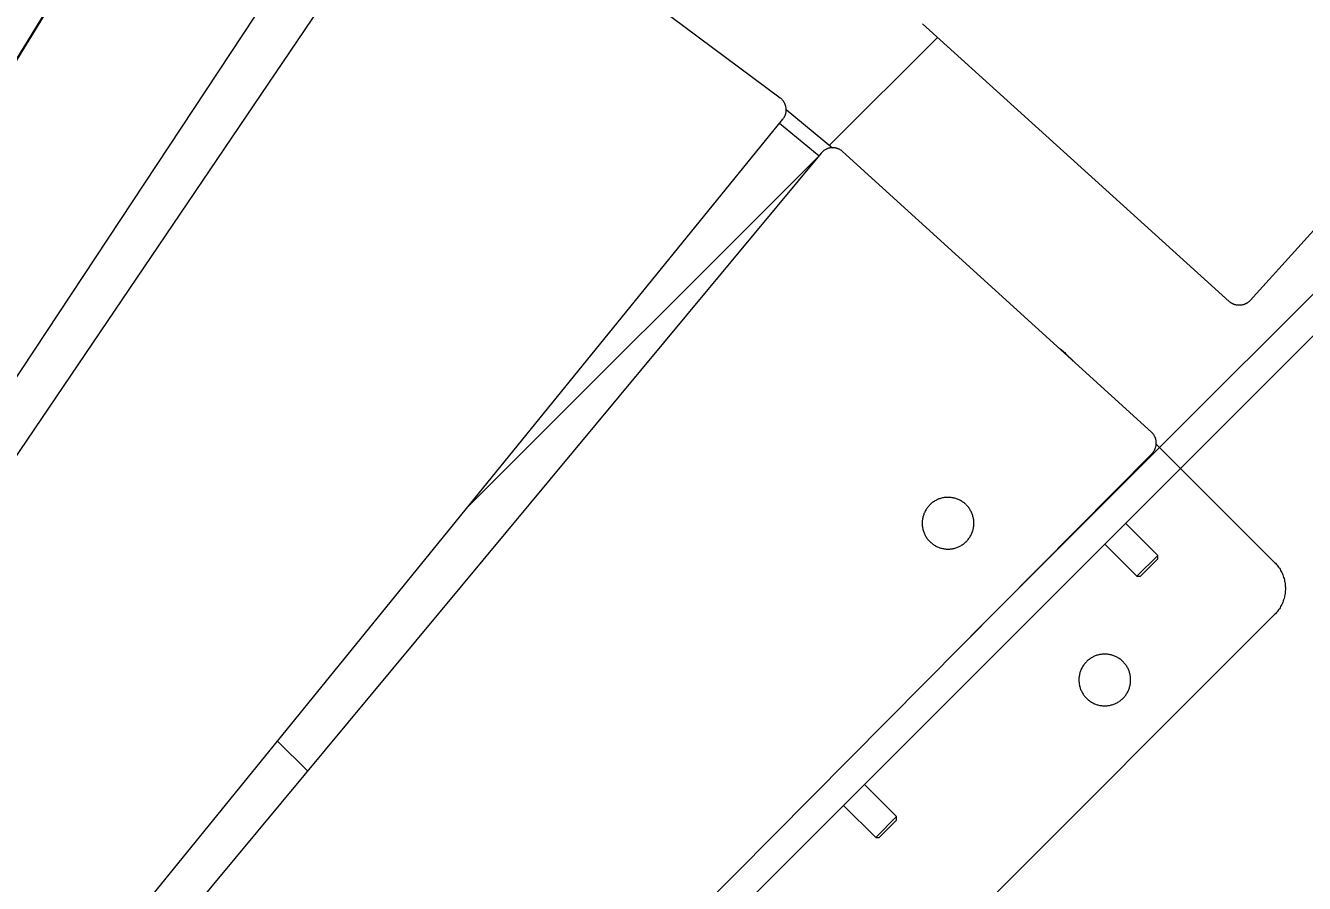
# Model space of a CAD drawing. Header units: inches. Extents: x -11 to 189, y -7 to 133.
# Drawn here: x 66.4 to 80.02, y 39.14 to 48.28 of the extents above; entities that cross this region are included whole.
import ezdxf

# ---------------------------------------------------------------- set-up
doc = ezdxf.new("R2010")
doc.units = ezdxf.units.IN
doc.layers.add('ZANO_R', color=7, linetype='Continuous', lineweight=0)
doc.layers.add('ZANO_W', color=1, linetype='Continuous', lineweight=0)
doc.styles.get("Standard").update_dxf_attribs({"font": 'arial.ttf'})
doc.dimstyles.new('amerykanie', dxfattribs={"dimtxt": 50, "dimasz": 50, "dimexe": 0.5, "dimexo": 0.5, "dimgap": 1, "dimtad": 1, "dimdec": 0, "dimzin": 0, "dimlunit": 5, "dimtxsty": 'Standard', "dimcen": 0.09, "dimclrd": 1, "dimclre": 1, "dimclrt": 1, "dimazin": 0, "dimtfac": 1, "dimtdec": 0, "dimtmove": 0, "dimatfit": 3, "dimfxl": 1, "dimtzin": 0, "dimarcsym": 1})

# ---------------------------------------------------------------- blocks, each defined once
blk = doc.blocks.new('*D404')
at = {"layer": 'ZANO_W', "color": 1, "lineweight": -2}
blk.add_line((71.748, 56.792), (53.374, 26.87), dxfattribs=at)
at = {"layer": 'ZANO_W', "color": 1}
blk.add_solid([(71.89, 56.705), (71.606, 56.88), (72.271, 57.645)], dxfattribs=at)
at = {"layer": 'ZANO_W', "color": 1, "insert": (53.436, 29.513), "char_height": 1.625, "attachment_point": 5, "rotation": 58.4481}
blk.add_mtext('R61', dxfattribs=at)

msp = doc.modelspace()

# ---------------------------------------------------------------- linework, layer by layer
at = {"layer": 'ZANO_R'}
for p, q in [((60.60074, 35.9087), (70.20179, 50.44183)), ((74.43845, 47.51025), (70.86882, 50.16128)), ((70.64452, 50.12315), (60.87923, 35.69987)), ((79.2234, 45.3421), (75.9534, 48.3002)), ((79.44583, 45.35324), (82.07892, 48.26396)), ((76.11317, 48.15567), (74.96388, 47.00638)), ((82.46723, 47.77274), (78.48143, 43.78693)), ((74.44271, 47.50697), (74.43845, 47.51025)), ((74.44686, 47.50354), (74.44271, 47.50697)), ((74.45088, 47.49998), (74.44686, 47.50354)), ((74.45479, 47.49628), (74.45088, 47.49998)), ((74.45856, 47.49245), (74.45479, 47.49628)), ((74.46221, 47.4885), (74.45856, 47.49245)), ((74.46571, 47.48442), (74.46221, 47.4885)), ((74.46908, 47.48022), (74.46571, 47.48442)), ((74.47229, 47.47592), (74.46908, 47.48022)), ((74.47536, 47.4715), (74.47229, 47.47592)), ((74.47828, 47.46699), (74.47536, 47.4715)), ((74.48104, 47.46237), (74.47828, 47.46699)), ((74.48365, 47.45767), (74.48104, 47.46237)), ((74.48609, 47.45287), (74.48365, 47.45767)), ((74.48836, 47.448), (74.48609, 47.45287)), ((74.49047, 47.44305), (74.48836, 47.448)), ((74.49241, 47.43804), (74.49047, 47.44305)), ((74.49417, 47.43296), (74.49241, 47.43804)), ((74.49576, 47.42782), (74.49417, 47.43296)), ((74.49718, 47.42263), (74.49576, 47.42782)), ((82.68995, 47.55002), (78.70414, 43.56422)), ((74.4689, 47.28719), (74.47098, 47.28992)), ((74.47098, 47.28992), (74.47411, 47.2943)), ((74.47411, 47.2943), (74.47709, 47.29877)), ((74.47709, 47.29877), (74.47992, 47.30335)), ((74.47992, 47.30335), (74.48259, 47.30801)), ((74.48259, 47.30801), (74.4851, 47.31277)), ((74.4851, 47.31277), (74.48744, 47.31761)), ((74.48744, 47.31761), (74.48962, 47.32253)), ((74.48962, 47.32253), (74.49163, 47.32752)), ((74.49163, 47.32752), (74.49346, 47.33257)), ((74.49346, 47.33257), (74.49513, 47.33768)), ((74.49513, 47.33768), (74.49661, 47.34285)), ((74.49661, 47.34285), (74.49792, 47.34807)), ((74.49841, 47.4174), (74.49718, 47.42263)), ((74.49792, 47.34807), (74.49905, 47.35332)), ((74.49947, 47.41213), (74.49841, 47.4174)), ((74.49905, 47.35332), (74.5, 47.35862)), ((74.50034, 47.40682), (74.49947, 47.41213)), ((74.5, 47.35862), (74.50077, 47.36394)), ((74.50104, 47.40149), (74.50034, 47.40682)), ((74.50077, 47.36394), (74.50136, 47.36928)), ((74.50155, 47.39614), (74.50104, 47.40149)), ((74.50136, 47.36928), (74.50177, 47.37464)), ((74.50188, 47.39077), (74.50155, 47.39614)), ((74.50177, 47.37464), (74.50199, 47.38002)), ((74.50203, 47.38539), (74.50188, 47.39077)), ((74.50196, 47.38872), (74.99473, 46.98054)), ((74.50199, 47.38002), (74.50203, 47.38539)), ((63.48156, 33.76721), (74.46677, 47.2845)), ((74.43236, 47.24216), (74.85186, 46.89478)), ((74.46677, 47.2845), (74.4689, 47.28719)), ((74.87598, 46.92377), (63.73813, 33.53197)), ((74.84981, 46.89231), (71.1035, 43.146)), ((74.87598, 46.92377), (74.8782, 46.92639)), ((74.8782, 46.92639), (74.88049, 46.92896)), ((74.88417, 46.93288), (74.88049, 46.92896)), ((74.88798, 46.93667), (74.88417, 46.93288)), ((74.89192, 46.94033), (74.88798, 46.93667)), ((74.89599, 46.94385), (74.89192, 46.94033)), ((74.90017, 46.94723), (74.89599, 46.94385)), ((74.90447, 46.95046), (74.90017, 46.94723)), ((74.90887, 46.95355), (74.90447, 46.95046)), ((74.91338, 46.95648), (74.90887, 46.95355)), ((74.91798, 46.95926), (74.91338, 46.95648)), ((74.92267, 46.96188), (74.91798, 46.95926)), ((74.92746, 46.96434), (74.92267, 46.96188)), ((74.93232, 46.96664), (74.92746, 46.96434)), ((74.93726, 46.96876), (74.93232, 46.96664)), ((74.94227, 46.97072), (74.93726, 46.96876)), ((74.94734, 46.9725), (74.94227, 46.97072)), ((74.95247, 46.97411), (74.94734, 46.9725)), ((74.95765, 46.97555), (74.95247, 46.97411)), ((74.96288, 46.9768), (74.95765, 46.97555)), ((74.96815, 46.97788), (74.96288, 46.9768)), ((74.97345, 46.97878), (74.96815, 46.97788)), ((74.97878, 46.97949), (74.97345, 46.97878)), ((74.98413, 46.98002), (74.97878, 46.97949)), ((74.9895, 46.98037), (74.98413, 46.98002)), ((74.99487, 46.98054), (74.9895, 46.98037)), ((75.00025, 46.98052), (74.99487, 46.98054)), ((75.00563, 46.98032), (75.00025, 46.98052)), ((75.01099, 46.97994), (75.00563, 46.98032)), ((75.01634, 46.97937), (75.01099, 46.97994)), ((75.02166, 46.97862), (75.01634, 46.97937)), ((75.02696, 46.97769), (75.02166, 46.97862)), ((75.03222, 46.97658), (75.02696, 46.97769)), ((75.03744, 46.97529), (75.03222, 46.97658)), ((75.04261, 46.97382), (75.03744, 46.97529)), ((75.04773, 46.97218), (75.04261, 46.97382)), ((75.05279, 46.97036), (75.04773, 46.97218)), ((75.05779, 46.96837), (75.05279, 46.97036)), ((75.06271, 46.96622), (75.05779, 46.96837)), ((75.06756, 46.96389), (75.06271, 46.96622)), ((75.07233, 46.9614), (75.06756, 46.96389)), ((75.07701, 46.95875), (75.07233, 46.9614)), ((75.08159, 46.95594), (75.07701, 46.95875)), ((75.08608, 46.95298), (75.08159, 46.95594)), ((75.09046, 46.94986), (75.08608, 46.95298)), ((75.09474, 46.9466), (75.09046, 46.94986)), ((75.0989, 46.94319), (75.09474, 46.9466)), ((75.10294, 46.93965), (75.0989, 46.94319)), ((78.39423, 43.95005), (75.10294, 46.93965)), ((79.22745, 45.33857), (79.2234, 45.3421)), ((79.23162, 45.33517), (79.22745, 45.33857)), ((79.2359, 45.33191), (79.23162, 45.33517)), ((79.24029, 45.32881), (79.2359, 45.33191)), ((79.24478, 45.32585), (79.24029, 45.32881)), ((79.24937, 45.32305), (79.24478, 45.32585)), ((79.25405, 45.32041), (79.24937, 45.32305)), ((79.25883, 45.31793), (79.25405, 45.32041)), ((79.26368, 45.31562), (79.25883, 45.31793)), ((79.26861, 45.31347), (79.26368, 45.31562)), ((79.27361, 45.31149), (79.26861, 45.31347)), ((79.27867, 45.30968), (79.27361, 45.31149)), ((79.2838, 45.30805), (79.27867, 45.30968)), ((79.28897, 45.30659), (79.2838, 45.30805)), ((79.2942, 45.30531), (79.28897, 45.30659)), ((79.29946, 45.30421), (79.2942, 45.30531)), ((79.30476, 45.30329), (79.29946, 45.30421)), ((79.31008, 45.30256), (79.30476, 45.30329)), ((79.31543, 45.302), (79.31008, 45.30256)), ((79.3208, 45.30163), (79.31543, 45.302)), ((79.32617, 45.30144), (79.3208, 45.30163)), ((79.33155, 45.30143), (79.32617, 45.30144)), ((79.33692, 45.30161), (79.33155, 45.30143)), ((79.34229, 45.30197), (79.33692, 45.30161)), ((79.34764, 45.30251), (79.34229, 45.30197)), ((79.35297, 45.30324), (79.34764, 45.30251)), ((79.35827, 45.30414), (79.35297, 45.30324)), ((79.36353, 45.30523), (79.35827, 45.30414)), ((79.36876, 45.3065), (79.36353, 45.30523)), ((79.37394, 45.30794), (79.36876, 45.3065)), ((79.37907, 45.30956), (79.37394, 45.30794)), ((79.38413, 45.31136), (79.37907, 45.30956)), ((79.38914, 45.31333), (79.38413, 45.31136)), ((79.39407, 45.31546), (79.38914, 45.31333)), ((79.39893, 45.31777), (79.39407, 45.31546)), ((79.40371, 45.32023), (79.39893, 45.31777)), ((79.4084, 45.32286), (79.40371, 45.32023)), ((79.413, 45.32565), (79.4084, 45.32286)), ((79.4175, 45.3286), (79.413, 45.32565)), ((79.4219, 45.33169), (79.4175, 45.3286)), ((79.42618, 45.33494), (79.4219, 45.33169)), ((79.43036, 45.33833), (79.42618, 45.33494)), ((79.43442, 45.34185), (79.43036, 45.33833)), ((79.43835, 45.34552), (79.43442, 45.34185)), ((79.44216, 45.34932), (79.43835, 45.34552)), ((79.44583, 45.35324), (79.44216, 45.34932)), ((77.4092, 44.84478), (77.41996, 44.83783)), ((77.41996, 44.83783), (77.43048, 44.83053)), ((77.43048, 44.83053), (77.44076, 44.82289)), ((77.44076, 44.82289), (77.45078, 44.81493)), ((77.45078, 44.81493), (77.46054, 44.80664)), ((77.46054, 44.80664), (77.47003, 44.79803)), ((77.47003, 44.79803), (77.47923, 44.78913)), ((77.56598, 44.70238), (77.47923, 44.78913)), ((78.39815, 43.94637), (78.39423, 43.95005)), ((78.40194, 43.94255), (78.39815, 43.94637)), ((78.40559, 43.93861), (78.40194, 43.94255)), ((78.40911, 43.93455), (78.40559, 43.93861)), ((78.41249, 43.93036), (78.40911, 43.93455)), ((78.41573, 43.92607), (78.41249, 43.93036)), ((78.41882, 43.92167), (78.41573, 43.92607)), ((78.42175, 43.91716), (78.41882, 43.92167)), ((78.42453, 43.91256), (78.42175, 43.91716)), ((78.42715, 43.90786), (78.42453, 43.91256)), ((78.42961, 43.90308), (78.42715, 43.90786)), ((78.4319, 43.89822), (78.42961, 43.90308)), ((78.43403, 43.89328), (78.4319, 43.89822)), ((78.43599, 43.88827), (78.43403, 43.89328)), ((78.43777, 43.88319), (78.43599, 43.88827)), ((78.43938, 43.87806), (78.43777, 43.88319)), ((76.46877, 41.77428), (78.48143, 43.78693)), ((78.41824, 43.74446), (78.42121, 43.74894)), ((78.42121, 43.74894), (78.42402, 43.75353)), ((78.42402, 43.75353), (78.42667, 43.75821)), ((78.42667, 43.75821), (78.42916, 43.76297)), ((78.42916, 43.76297), (78.43148, 43.76782)), ((78.43148, 43.76782), (78.43364, 43.77275)), ((78.43364, 43.77275), (78.43563, 43.77774)), ((78.43563, 43.77774), (78.43745, 43.7828)), ((78.43745, 43.7828), (78.43909, 43.78792)), ((78.43909, 43.78792), (78.44056, 43.7931)), ((78.44081, 43.87288), (78.43938, 43.87806)), ((78.44056, 43.7931), (78.44185, 43.79832)), ((78.44207, 43.86765), (78.44081, 43.87288)), ((78.44185, 43.79832), (78.44296, 43.80358)), ((78.44315, 43.86238), (78.44207, 43.86765)), ((78.44296, 43.80358), (78.44389, 43.80887)), ((78.44404, 43.85708), (78.44315, 43.86238)), ((78.44389, 43.80887), (78.44464, 43.8142)), ((78.44476, 43.85175), (78.44404, 43.85708)), ((78.44464, 43.8142), (78.44521, 43.81955)), ((78.44529, 43.8464), (78.44476, 43.85175)), ((78.44521, 43.81955), (78.44559, 43.82491)), ((78.44564, 43.84104), (78.44529, 43.8464)), ((78.44546, 43.82286), (78.48143, 43.78693)), ((78.48143, 43.78693), (78.44547, 43.82289)), ((78.44559, 43.82491), (78.44579, 43.83028)), ((78.44581, 43.83566), (78.44564, 43.84104)), ((78.44579, 43.83028), (78.44581, 43.83566)), ((78.48143, 43.78693), (78.70414, 43.56422)), ((66.13755, 31.3525), (78.40018, 43.72261)), ((78.32438, 43.64356), (78.31962, 43.64135)), ((78.32907, 43.6459), (78.32438, 43.64356)), ((78.3337, 43.64837), (78.32907, 43.6459)), ((78.33371, 43.64835), (78.33808, 43.65084)), ((78.33808, 43.65084), (78.34238, 43.65346)), ((78.34238, 43.65346), (78.34659, 43.65622)), ((78.34659, 43.65622), (78.35071, 43.6591)), ((78.35071, 43.6591), (78.35474, 43.66211)), ((78.35474, 43.66211), (78.35867, 43.66524)), ((78.35867, 43.66524), (78.36251, 43.6685)), ((78.36178, 43.68387), (78.37007, 43.67557)), ((78.36251, 43.6685), (78.36624, 43.67187)), ((78.40018, 43.72261), (78.40257, 43.72508)), ((78.40257, 43.72508), (78.40491, 43.7276)), ((78.40491, 43.7276), (78.40846, 43.73164)), ((78.40846, 43.73164), (78.41187, 43.7358)), ((78.41187, 43.7358), (78.41513, 43.74007)), ((78.41513, 43.74007), (78.41824, 43.74446)), ((78.70414, 43.56422), (66.45505, 31.31513)), ((79.70634, 42.56202), (78.70414, 43.56422)), ((76.06265, 43.20121), (76.05506, 43.19539)), ((76.07044, 43.20676), (76.06265, 43.20121)), ((76.07842, 43.21204), (76.07044, 43.20676)), ((76.08658, 43.21704), (76.07842, 43.21204)), ((76.0949, 43.22175), (76.08658, 43.21704)), ((76.10339, 43.22617), (76.0949, 43.22175)), ((76.11202, 43.2303), (76.10339, 43.22617)), ((76.12079, 43.23412), (76.11202, 43.2303)), ((76.12968, 43.23763), (76.12079, 43.23412)), ((76.1387, 43.24084), (76.12968, 43.23763)), ((76.14782, 43.24373), (76.1387, 43.24084)), ((76.15703, 43.2463), (76.14782, 43.24373)), ((76.16633, 43.24855), (76.15703, 43.2463)), ((76.1757, 43.25047), (76.16633, 43.24855)), ((76.18513, 43.25207), (76.1757, 43.25047)), ((76.19461, 43.25334), (76.18513, 43.25207)), ((76.20413, 43.25429), (76.19461, 43.25334)), ((76.21368, 43.2549), (76.20413, 43.25429)), ((76.22324, 43.25517), (76.21368, 43.2549)), ((76.23281, 43.25512), (76.22324, 43.25517)), ((76.24237, 43.25473), (76.23281, 43.25512)), ((76.25191, 43.25402), (76.24237, 43.25473)), ((76.26142, 43.25297), (76.25191, 43.25402)), ((76.27088, 43.25159), (76.26142, 43.25297)), ((76.2803, 43.24989), (76.27088, 43.25159)), ((76.28964, 43.24786), (76.2803, 43.24989)), ((76.29892, 43.2455), (76.28964, 43.24786)), ((76.3081, 43.24283), (76.29892, 43.2455)), ((76.31719, 43.23984), (76.3081, 43.24283)), ((76.32616, 43.23653), (76.31719, 43.23984)), ((76.33502, 43.23292), (76.32616, 43.23653)), ((76.34375, 43.229), (76.33502, 43.23292)), ((76.35233, 43.22478), (76.34375, 43.229)), ((76.36077, 43.22026), (76.35233, 43.22478)), ((76.36904, 43.21546), (76.36077, 43.22026)), ((76.37714, 43.21037), (76.36904, 43.21546)), ((76.38506, 43.205), (76.37714, 43.21037)), ((76.39278, 43.19936), (76.38506, 43.205)), ((75.96704, 43.07256), (75.96397, 43.0635)), ((75.97043, 43.08151), (75.96704, 43.07256)), ((75.97412, 43.09034), (75.97043, 43.08151)), ((75.97811, 43.09903), (75.97412, 43.09034)), ((75.98241, 43.10758), (75.97811, 43.09903)), ((75.98699, 43.11597), (75.98241, 43.10758)), ((75.99187, 43.1242), (75.98699, 43.11597)), ((75.99703, 43.13226), (75.99187, 43.1242)), ((76.00247, 43.14013), (75.99703, 43.13226)), ((76.00817, 43.14781), (76.00247, 43.14013)), ((76.01414, 43.15528), (76.00817, 43.14781)), ((76.02037, 43.16254), (76.01414, 43.15528)), ((76.02684, 43.16959), (76.02037, 43.16254)), ((76.03356, 43.1764), (76.02684, 43.16959)), ((76.0405, 43.18298), (76.03356, 43.1764)), ((76.04767, 43.18931), (76.0405, 43.18298)), ((76.05506, 43.19539), (76.04767, 43.18931)), ((76.40031, 43.19346), (76.39278, 43.19936)), ((76.40763, 43.18729), (76.40031, 43.19346)), ((76.41473, 43.18088), (76.40763, 43.18729)), ((76.4216, 43.17423), (76.41473, 43.18088)), ((76.42824, 43.16734), (76.4216, 43.17423)), ((76.43463, 43.16022), (76.42824, 43.16734)), ((76.44077, 43.15289), (76.43463, 43.16022)), ((76.44666, 43.14535), (76.44077, 43.15289)), ((76.45228, 43.13761), (76.44666, 43.14535)), ((76.45763, 43.12967), (76.45228, 43.13761)), ((76.4627, 43.12156), (76.45763, 43.12967)), ((76.46748, 43.11328), (76.4627, 43.12156)), ((76.47198, 43.10483), (76.46748, 43.11328)), ((76.47617, 43.09624), (76.47198, 43.10483)), ((76.48007, 43.0875), (76.47617, 43.09624)), ((76.48366, 43.07864), (76.48007, 43.0875)), ((76.48695, 43.06965), (76.48366, 43.07864)), ((76.48991, 43.06056), (76.48695, 43.06965)), ((75.95103, 42.98832), (75.95089, 42.97875)), ((75.95089, 42.97875), (75.95109, 42.96919)), ((75.9515, 42.99787), (75.95103, 42.98832)), ((75.95109, 42.96919), (75.95161, 42.95964)), ((75.9523, 43.00741), (75.9515, 42.99787)), ((75.95161, 42.95964), (75.95247, 42.95011)), ((75.95343, 43.01691), (75.9523, 43.00741)), ((75.95247, 42.95011), (75.95366, 42.94062)), ((75.95489, 43.02636), (75.95343, 43.01691)), ((75.95366, 42.94062), (75.95518, 42.93117)), ((75.95667, 43.03576), (75.95489, 43.02636)), ((75.95518, 42.93117), (75.95702, 42.92179)), ((75.95878, 43.04509), (75.95667, 43.03576)), ((75.96122, 43.05434), (75.95878, 43.04509)), ((75.96397, 43.0635), (75.96122, 43.05434)), ((76.49256, 43.05136), (76.48991, 43.06056)), ((76.4949, 43.04209), (76.49256, 43.05136)), ((76.4969, 43.03273), (76.4949, 43.04209)), ((76.49527, 42.91877), (76.49722, 42.92814)), ((76.49858, 43.02331), (76.4969, 43.03273)), ((76.49722, 42.92814), (76.49885, 42.93756)), ((76.49994, 43.01384), (76.49858, 43.02331)), ((76.49885, 42.93756), (76.50014, 42.94704)), ((76.50096, 43.00433), (76.49994, 43.01384)), ((76.50014, 42.94704), (76.50111, 42.95656)), ((76.50165, 42.99479), (76.50096, 43.00433)), ((76.50111, 42.95656), (76.50174, 42.9661)), ((76.50201, 42.98523), (76.50165, 42.99479)), ((76.50174, 42.9661), (76.50204, 42.97567)), ((76.50204, 42.97567), (76.50201, 42.98523)), ((78.46221, 42.63692), (78.11952, 42.9796)), ((75.95702, 42.92179), (75.95919, 42.91247)), ((75.95919, 42.91247), (75.96168, 42.90323)), ((75.96168, 42.90323), (75.96449, 42.89409)), ((75.96449, 42.89409), (75.96762, 42.88505)), ((75.96762, 42.88505), (75.97106, 42.87612)), ((75.97106, 42.87612), (75.9748, 42.86732)), ((75.9748, 42.86732), (75.97885, 42.85865)), ((75.97885, 42.85865), (75.9832, 42.85013)), ((75.9832, 42.85013), (75.98784, 42.84176)), ((75.98784, 42.84176), (75.99277, 42.83356)), ((75.99277, 42.83356), (75.99798, 42.82554)), ((75.99798, 42.82554), (76.00346, 42.8177)), ((76.00346, 42.8177), (76.00921, 42.81006)), ((76.00921, 42.81006), (76.01523, 42.80262)), ((76.01523, 42.80262), (76.0215, 42.7954)), ((76.0215, 42.7954), (76.02801, 42.78839)), ((76.42279, 42.78618), (76.42939, 42.79311)), ((76.42939, 42.79311), (76.43574, 42.80026)), ((76.43574, 42.80026), (76.44184, 42.80764)), ((76.44184, 42.80764), (76.44767, 42.81521)), ((76.44767, 42.81521), (76.45325, 42.82299)), ((76.45325, 42.82299), (76.45855, 42.83095)), ((76.45855, 42.83095), (76.46357, 42.8391)), ((76.46357, 42.8391), (76.4683, 42.84741)), ((76.4683, 42.84741), (76.47274, 42.85588)), ((76.47274, 42.85588), (76.47689, 42.8645)), ((76.47689, 42.8645), (76.48073, 42.87326)), ((76.48073, 42.87326), (76.48427, 42.88215)), ((76.48427, 42.88215), (76.48749, 42.89116)), ((76.48749, 42.89116), (76.49041, 42.90027)), ((76.49041, 42.90027), (76.493, 42.90948)), ((76.493, 42.90948), (76.49527, 42.91877)), ((76.02801, 42.78839), (76.03477, 42.78162)), ((76.03477, 42.78162), (76.04176, 42.77509)), ((76.04176, 42.77509), (76.04897, 42.7688)), ((76.04897, 42.7688), (76.05639, 42.76276)), ((76.05639, 42.76276), (76.06402, 42.75699)), ((76.06402, 42.75699), (76.07184, 42.75149)), ((76.07184, 42.75149), (76.07985, 42.74626)), ((76.07985, 42.74626), (76.08804, 42.74131)), ((76.08804, 42.74131), (76.09639, 42.73665)), ((76.09639, 42.73665), (76.1049, 42.73228)), ((76.1049, 42.73228), (76.11356, 42.72821)), ((76.11356, 42.72821), (76.12235, 42.72444)), ((76.12235, 42.72444), (76.13127, 42.72098)), ((76.13127, 42.72098), (76.14031, 42.71783)), ((76.14031, 42.71783), (76.14944, 42.715)), ((76.14944, 42.715), (76.15867, 42.71248)), ((76.15867, 42.71248), (76.16798, 42.71029)), ((76.16798, 42.71029), (76.17737, 42.70842)), ((76.17737, 42.70842), (76.18681, 42.70688)), ((76.18681, 42.70688), (76.1963, 42.70567)), ((76.1963, 42.70567), (76.20582, 42.70479)), ((76.20582, 42.70479), (76.21537, 42.70424)), ((76.21537, 42.70424), (76.22494, 42.70402)), ((76.22494, 42.70402), (76.2345, 42.70413)), ((76.2345, 42.70413), (76.24406, 42.70457)), ((76.24406, 42.70457), (76.25359, 42.70535)), ((76.25359, 42.70535), (76.2631, 42.70645)), ((76.2631, 42.70645), (76.27255, 42.70789)), ((76.27255, 42.70789), (76.28196, 42.70965)), ((76.28196, 42.70965), (76.29129, 42.71174)), ((76.29129, 42.71174), (76.30055, 42.71415)), ((76.30055, 42.71415), (76.30972, 42.71688)), ((76.30972, 42.71688), (76.31879, 42.71993)), ((76.31879, 42.71993), (76.32774, 42.72329)), ((76.32774, 42.72329), (76.33658, 42.72696)), ((76.33658, 42.72696), (76.34528, 42.73093)), ((76.34528, 42.73093), (76.35384, 42.7352)), ((76.35384, 42.7352), (76.36224, 42.73977)), ((76.36224, 42.73977), (76.37049, 42.74463)), ((76.37049, 42.74463), (76.37855, 42.74977)), ((76.37855, 42.74977), (76.38644, 42.75518)), ((76.38644, 42.75518), (76.39413, 42.76087)), ((76.39413, 42.76087), (76.40162, 42.76682)), ((76.40162, 42.76682), (76.4089, 42.77303)), ((76.4089, 42.77303), (76.41596, 42.77948)), ((76.41596, 42.77948), (76.42279, 42.78618)), ((77.89681, 42.75689), (78.23949, 42.41421)), ((78.46221, 42.63692), (78.23949, 42.41421)), ((78.27794, 42.41421), (78.46221, 42.59847)), ((78.46221, 42.59847), (78.46221, 42.63692)), ((79.70634, 42.56202), (79.71568, 42.55235)), ((79.71568, 42.55235), (79.72469, 42.54237)), ((79.72469, 42.54237), (79.73335, 42.53209)), ((79.73335, 42.53209), (79.74165, 42.52152)), ((79.74165, 42.52152), (79.74959, 42.51067)), ((78.23949, 42.41421), (78.27794, 42.41421)), ((79.74959, 42.51067), (79.75715, 42.49956)), ((79.75715, 42.49956), (79.76433, 42.48819)), ((79.76433, 42.48819), (79.77112, 42.47659)), ((79.77112, 42.47659), (79.77751, 42.46476)), ((79.77751, 42.46476), (79.78349, 42.45272)), ((79.78349, 42.45272), (79.78906, 42.44048)), ((79.78906, 42.44048), (79.7942, 42.42806)), ((79.7942, 42.42806), (79.79892, 42.41547)), ((79.79892, 42.41547), (79.8032, 42.40273)), ((79.8032, 42.40273), (79.80705, 42.38985)), ((79.80705, 42.38985), (79.81046, 42.37685)), ((79.81046, 42.37685), (79.81341, 42.36373)), ((79.81341, 42.36373), (79.81592, 42.35052)), ((79.81592, 42.35052), (79.81798, 42.33724)), ((79.81798, 42.33724), (79.81959, 42.32389)), ((79.81959, 42.32389), (79.82073, 42.3105)), ((79.82073, 42.25676), (79.81959, 42.24337)), ((79.82073, 42.3105), (79.82142, 42.29707)), ((79.82142, 42.27019), (79.82073, 42.25676)), ((79.82142, 42.29707), (79.82165, 42.28363)), ((79.82165, 42.28363), (79.82142, 42.27019)), ((79.78349, 42.11454), (79.77751, 42.1025)), ((79.78906, 42.12678), (79.78349, 42.11454)), ((79.7942, 42.1392), (79.78906, 42.12678)), ((79.79892, 42.15179), (79.7942, 42.1392)), ((79.8032, 42.16453), (79.79892, 42.15179)), ((79.80705, 42.17741), (79.8032, 42.16453)), ((79.81046, 42.19042), (79.80705, 42.17741)), ((79.81341, 42.20353), (79.81046, 42.19042)), ((79.81592, 42.21674), (79.81341, 42.20353)), ((79.81798, 42.23002), (79.81592, 42.21674)), ((79.81959, 42.24337), (79.81798, 42.23002)), ((67.73563, 30.03454), (79.70634, 42.00524)), ((79.71568, 42.01491), (79.70634, 42.00524)), ((79.72469, 42.02489), (79.71568, 42.01491)), ((79.73335, 42.03517), (79.72469, 42.02489)), ((79.74165, 42.04574), (79.73335, 42.03517)), ((79.74959, 42.05659), (79.74165, 42.04574)), ((79.75715, 42.06771), (79.74959, 42.05659)), ((79.76433, 42.07907), (79.75715, 42.06771)), ((79.77112, 42.09067), (79.76433, 42.07907)), ((79.77751, 42.1025), (79.77112, 42.09067)), ((77.79545, 41.56555), (77.78662, 41.56187)), ((77.80441, 41.56891), (77.79545, 41.56555)), ((77.81348, 41.57196), (77.80441, 41.56891)), ((77.82264, 41.57469), (77.81348, 41.57196)), ((77.8319, 41.57711), (77.82264, 41.57469)), ((77.84123, 41.5792), (77.8319, 41.57711)), ((77.85064, 41.58097), (77.84123, 41.5792)), ((77.86009, 41.5824), (77.85064, 41.58097)), ((77.8696, 41.58351), (77.86009, 41.5824)), ((77.87913, 41.58429), (77.8696, 41.58351)), ((77.88869, 41.58474), (77.87913, 41.58429)), ((77.89825, 41.58486), (77.88869, 41.58474)), ((77.90782, 41.58464), (77.89825, 41.58486)), ((77.91737, 41.58409), (77.90782, 41.58464)), ((77.92689, 41.58322), (77.91737, 41.58409)), ((77.93638, 41.58201), (77.92689, 41.58322)), ((77.94582, 41.58047), (77.93638, 41.58201)), ((77.95521, 41.5786), (77.94582, 41.58047)), ((77.96452, 41.57642), (77.95521, 41.5786)), ((77.97375, 41.5739), (77.96452, 41.57642)), ((77.98289, 41.57108), (77.97375, 41.5739)), ((77.99192, 41.56793), (77.98289, 41.57108)), ((78.00084, 41.56447), (77.99192, 41.56793)), ((77.65051, 41.4329), (77.64636, 41.42427)), ((77.65494, 41.44137), (77.65051, 41.4329)), ((77.65968, 41.44969), (77.65494, 41.44137)), ((77.66469, 41.45783), (77.65968, 41.44969)), ((77.66999, 41.4658), (77.66469, 41.45783)), ((77.67556, 41.47358), (77.66999, 41.4658)), ((77.68139, 41.48116), (77.67556, 41.47358)), ((77.68749, 41.48853), (77.68139, 41.48116)), ((77.69383, 41.49569), (77.68749, 41.48853)), ((77.70043, 41.50262), (77.69383, 41.49569)), ((77.70726, 41.50932), (77.70043, 41.50262)), ((77.71431, 41.51578), (77.70726, 41.50932)), ((77.72159, 41.52199), (77.71431, 41.51578)), ((77.72908, 41.52794), (77.72159, 41.52199)), ((77.73677, 41.53363), (77.72908, 41.52794)), ((77.74465, 41.53905), (77.73677, 41.53363)), ((77.75272, 41.54419), (77.74465, 41.53905)), ((77.76096, 41.54905), (77.75272, 41.54419)), ((77.76936, 41.55362), (77.76096, 41.54905)), ((77.77792, 41.5579), (77.76936, 41.55362)), ((77.78662, 41.56187), (77.77792, 41.5579)), ((78.00964, 41.56071), (78.00084, 41.56447)), ((78.0183, 41.55664), (78.00964, 41.56071)), ((78.02681, 41.55228), (78.0183, 41.55664)), ((78.03516, 41.54762), (78.02681, 41.55228)), ((78.04335, 41.54267), (78.03516, 41.54762)), ((78.05136, 41.53745), (78.04335, 41.54267)), ((78.05919, 41.53194), (78.05136, 41.53745)), ((78.06682, 41.52618), (78.05919, 41.53194)), ((78.07425, 41.52014), (78.06682, 41.52618)), ((78.08146, 41.51386), (78.07425, 41.52014)), ((78.08845, 41.50733), (78.08146, 41.51386)), ((78.09521, 41.50056), (78.08845, 41.50733)), ((78.10173, 41.49356), (78.09521, 41.50056)), ((78.108, 41.48633), (78.10173, 41.49356)), ((78.11402, 41.4789), (78.108, 41.48633)), ((78.11977, 41.47126), (78.11402, 41.4789)), ((78.12526, 41.46342), (78.11977, 41.47126)), ((78.13047, 41.4554), (78.12526, 41.46342)), ((78.1354, 41.4472), (78.13047, 41.4554)), ((78.14005, 41.43884), (78.1354, 41.4472)), ((78.1444, 41.43032), (78.14005, 41.43884)), ((78.14845, 41.42165), (78.1444, 41.43032)), ((77.62155, 41.32266), (77.62125, 41.3131)), ((77.62125, 41.3131), (77.62128, 41.30354)), ((77.62128, 41.30354), (77.62165, 41.29398)), ((77.62218, 41.33221), (77.62155, 41.32266)), ((77.62165, 41.29398), (77.62234, 41.28444)), ((77.62314, 41.34173), (77.62218, 41.33221)), ((77.62443, 41.35121), (77.62314, 41.34173)), ((77.62605, 41.36063), (77.62443, 41.35121)), ((77.628, 41.37), (77.62605, 41.36063)), ((77.63027, 41.37929), (77.628, 41.37)), ((77.63286, 41.3885), (77.63027, 41.37929)), ((77.63577, 41.39762), (77.63286, 41.3885)), ((77.63899, 41.40662), (77.63577, 41.39762)), ((77.64252, 41.41551), (77.63899, 41.40662)), ((77.64636, 41.42427), (77.64252, 41.41551)), ((78.1522, 41.41285), (78.14845, 41.42165)), ((78.15564, 41.40392), (78.1522, 41.41285)), ((78.15877, 41.39488), (78.15564, 41.40392)), ((78.16158, 41.38574), (78.15877, 41.39488)), ((78.16408, 41.37651), (78.16158, 41.38574)), ((78.16625, 41.36719), (78.16408, 41.37651)), ((78.1681, 41.3578), (78.16625, 41.36719)), ((78.16962, 41.34836), (78.1681, 41.3578)), ((78.17081, 41.33887), (78.16962, 41.34836)), ((78.17167, 41.32934), (78.17081, 41.33887)), ((78.1722, 41.31979), (78.17167, 41.32934)), ((78.1718, 41.2911), (78.17227, 41.30066)), ((78.1724, 41.31022), (78.1722, 41.31979)), ((78.17227, 41.30066), (78.1724, 41.31022)), ((77.62234, 41.28444), (77.62337, 41.27492)), ((77.62337, 41.27492), (77.62473, 41.26546)), ((77.62473, 41.26546), (77.62641, 41.25604)), ((77.62641, 41.25604), (77.62842, 41.24669)), ((77.62842, 41.24669), (77.63076, 41.23741)), ((77.63076, 41.23741), (77.63341, 41.22822)), ((77.63341, 41.22822), (77.63638, 41.21912)), ((77.63638, 41.21912), (77.63967, 41.21014)), ((77.63967, 41.21014), (77.64326, 41.20128)), ((77.64326, 41.20128), (77.64716, 41.19254)), ((77.64716, 41.19254), (77.65137, 41.18395)), ((77.65137, 41.18395), (77.65586, 41.1755)), ((77.65586, 41.1755), (77.66065, 41.16722)), ((77.66065, 41.16722), (77.66572, 41.15911)), ((77.66572, 41.15911), (77.67107, 41.15118)), ((78.12089, 41.14883), (78.12632, 41.15671)), ((78.12632, 41.15671), (78.13148, 41.16476)), ((78.13148, 41.16476), (78.13635, 41.17299)), ((78.13635, 41.17299), (78.14094, 41.18139)), ((78.14094, 41.18139), (78.14523, 41.18994)), ((78.14523, 41.18994), (78.14922, 41.19863)), ((78.14922, 41.19863), (78.15291, 41.20746)), ((78.15291, 41.20746), (78.15629, 41.21641)), ((78.15629, 41.21641), (78.15935, 41.22547)), ((78.15935, 41.22547), (78.1621, 41.23463)), ((78.1621, 41.23463), (78.16453, 41.24389)), ((78.16453, 41.24389), (78.16664, 41.25322)), ((78.16664, 41.25322), (78.16842, 41.26262)), ((78.16842, 41.26262), (78.16988, 41.27207)), ((78.16988, 41.27207), (78.17101, 41.28157)), ((78.17101, 41.28157), (78.1718, 41.2911)), ((77.67107, 41.15118), (77.6767, 41.14344)), ((77.6767, 41.14344), (77.68259, 41.1359)), ((77.68259, 41.1359), (77.68873, 41.12857)), ((77.68873, 41.12857), (77.69513, 41.12146)), ((77.69513, 41.12146), (77.70177, 41.11457)), ((77.70177, 41.11457), (77.70864, 41.10792)), ((77.70864, 41.10792), (77.71574, 41.10151)), ((77.71574, 41.10151), (77.72306, 41.09535)), ((77.72306, 41.09535), (77.73059, 41.08945)), ((77.73059, 41.08945), (77.73832, 41.08381)), ((77.73832, 41.08381), (77.74624, 41.07845)), ((77.74624, 41.07845), (77.75435, 41.07336)), ((77.75435, 41.07336), (77.76262, 41.06856)), ((77.76262, 41.06856), (77.77105, 41.06405)), ((77.77105, 41.06405), (77.77964, 41.05983)), ((77.77964, 41.05983), (77.78837, 41.05591)), ((77.78837, 41.05591), (77.79723, 41.0523)), ((77.79723, 41.0523), (77.80621, 41.049)), ((77.80621, 41.049), (77.81529, 41.04601)), ((77.81529, 41.04601), (77.82448, 41.04334)), ((77.82448, 41.04334), (77.83375, 41.04099)), ((77.83375, 41.04099), (77.8431, 41.03897)), ((77.8431, 41.03897), (77.85252, 41.03726)), ((77.85252, 41.03726), (77.86198, 41.03589)), ((77.86198, 41.03589), (77.87149, 41.03485)), ((77.87149, 41.03485), (77.88103, 41.03413)), ((77.88103, 41.03413), (77.89059, 41.03375)), ((77.89059, 41.03375), (77.90016, 41.0337)), ((77.90016, 41.0337), (77.90972, 41.03398)), ((77.90972, 41.03398), (77.91927, 41.0346)), ((77.91927, 41.0346), (77.92878, 41.03554)), ((77.92878, 41.03554), (77.93827, 41.03682)), ((77.93827, 41.03682), (77.9477, 41.03842)), ((77.9477, 41.03842), (77.95707, 41.04035)), ((77.95707, 41.04035), (77.96636, 41.0426)), ((77.96636, 41.0426), (77.97558, 41.04518)), ((77.97558, 41.04518), (77.9847, 41.04807)), ((77.9847, 41.04807), (77.99371, 41.05128)), ((77.99371, 41.05128), (78.0026, 41.05479)), ((78.0026, 41.05479), (78.01137, 41.05862)), ((78.01137, 41.05862), (78.02, 41.06275)), ((78.02, 41.06275), (78.02848, 41.06717)), ((78.02848, 41.06717), (78.03681, 41.07189)), ((78.03681, 41.07189), (78.04496, 41.07689)), ((78.04496, 41.07689), (78.05294, 41.08217)), ((78.05294, 41.08217), (78.06073, 41.08773)), ((78.06073, 41.08773), (78.06832, 41.09355)), ((78.06832, 41.09355), (78.0757, 41.09963)), ((78.0757, 41.09963), (78.08287, 41.10597)), ((78.08287, 41.10597), (78.08981, 41.11255)), ((78.08981, 41.11255), (78.09652, 41.11936)), ((78.09652, 41.11936), (78.10299, 41.12641)), ((78.10299, 41.12641), (78.10922, 41.13367)), ((78.10922, 41.13367), (78.11518, 41.14115)), ((78.11518, 41.14115), (78.12089, 41.14883)), ((69.08215, 40.65873), (69.40057, 40.34031)), ((75.67832, 39.85304), (75.33564, 40.19572)), ((75.11293, 39.97301), (75.45561, 39.63032)), ((75.67832, 39.85304), (75.45561, 39.63032)), ((75.49406, 39.63032), (75.67832, 39.81459)), ((75.67832, 39.81459), (75.67832, 39.85304)), ((75.45561, 39.63032), (75.49406, 39.63032))]:
    msp.add_line(p, q, dxfattribs=at)

# ---------------------------------------------------------------- dimensions: what is measured, and where the dimension line sits
at = {"layer": 'ZANO_W'}
dim = msp.add_radius_dim(center=(40.34221, 5.64771), mpoint=(72.27084, 57.64467), dimstyle='amerykanie', override={"dimtxt": 1.625, "dimasz": 1, "dimgap": 0.5, "dimdec": 4, "dimaunit": 1, "dimadec": 1, "dimtdec": 4, "dimtmove": 1, "dimfrac": 2}, dxfattribs=at)
dim.commit()
dim.dimension.update_dxf_attribs({"geometry": '*D404', "text_midpoint": (54.56932, 28.81709), "dimtype": 164})

doc.saveas('drawing.dxf')
